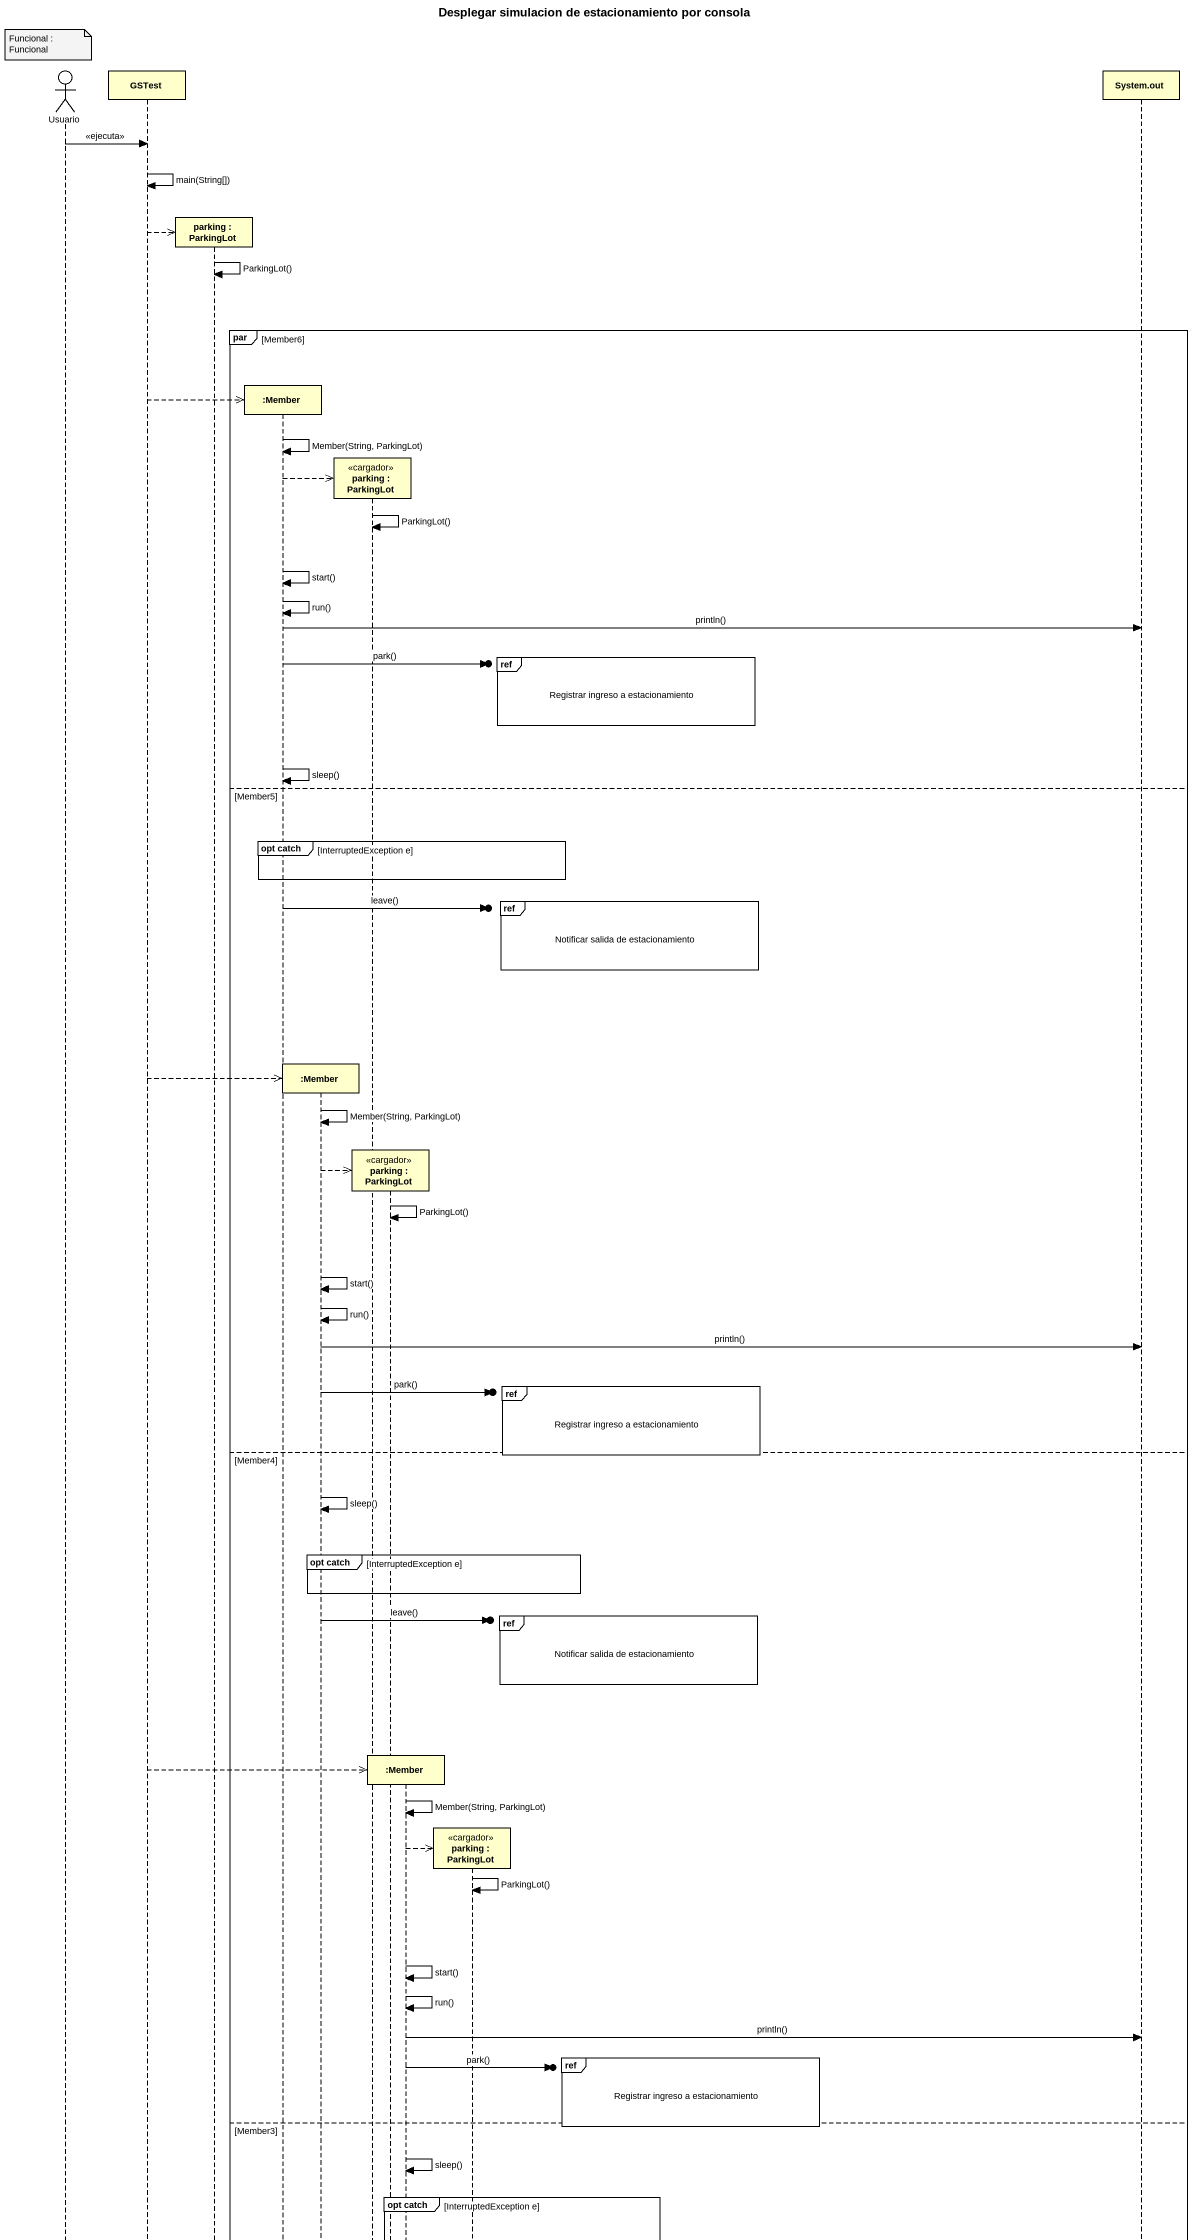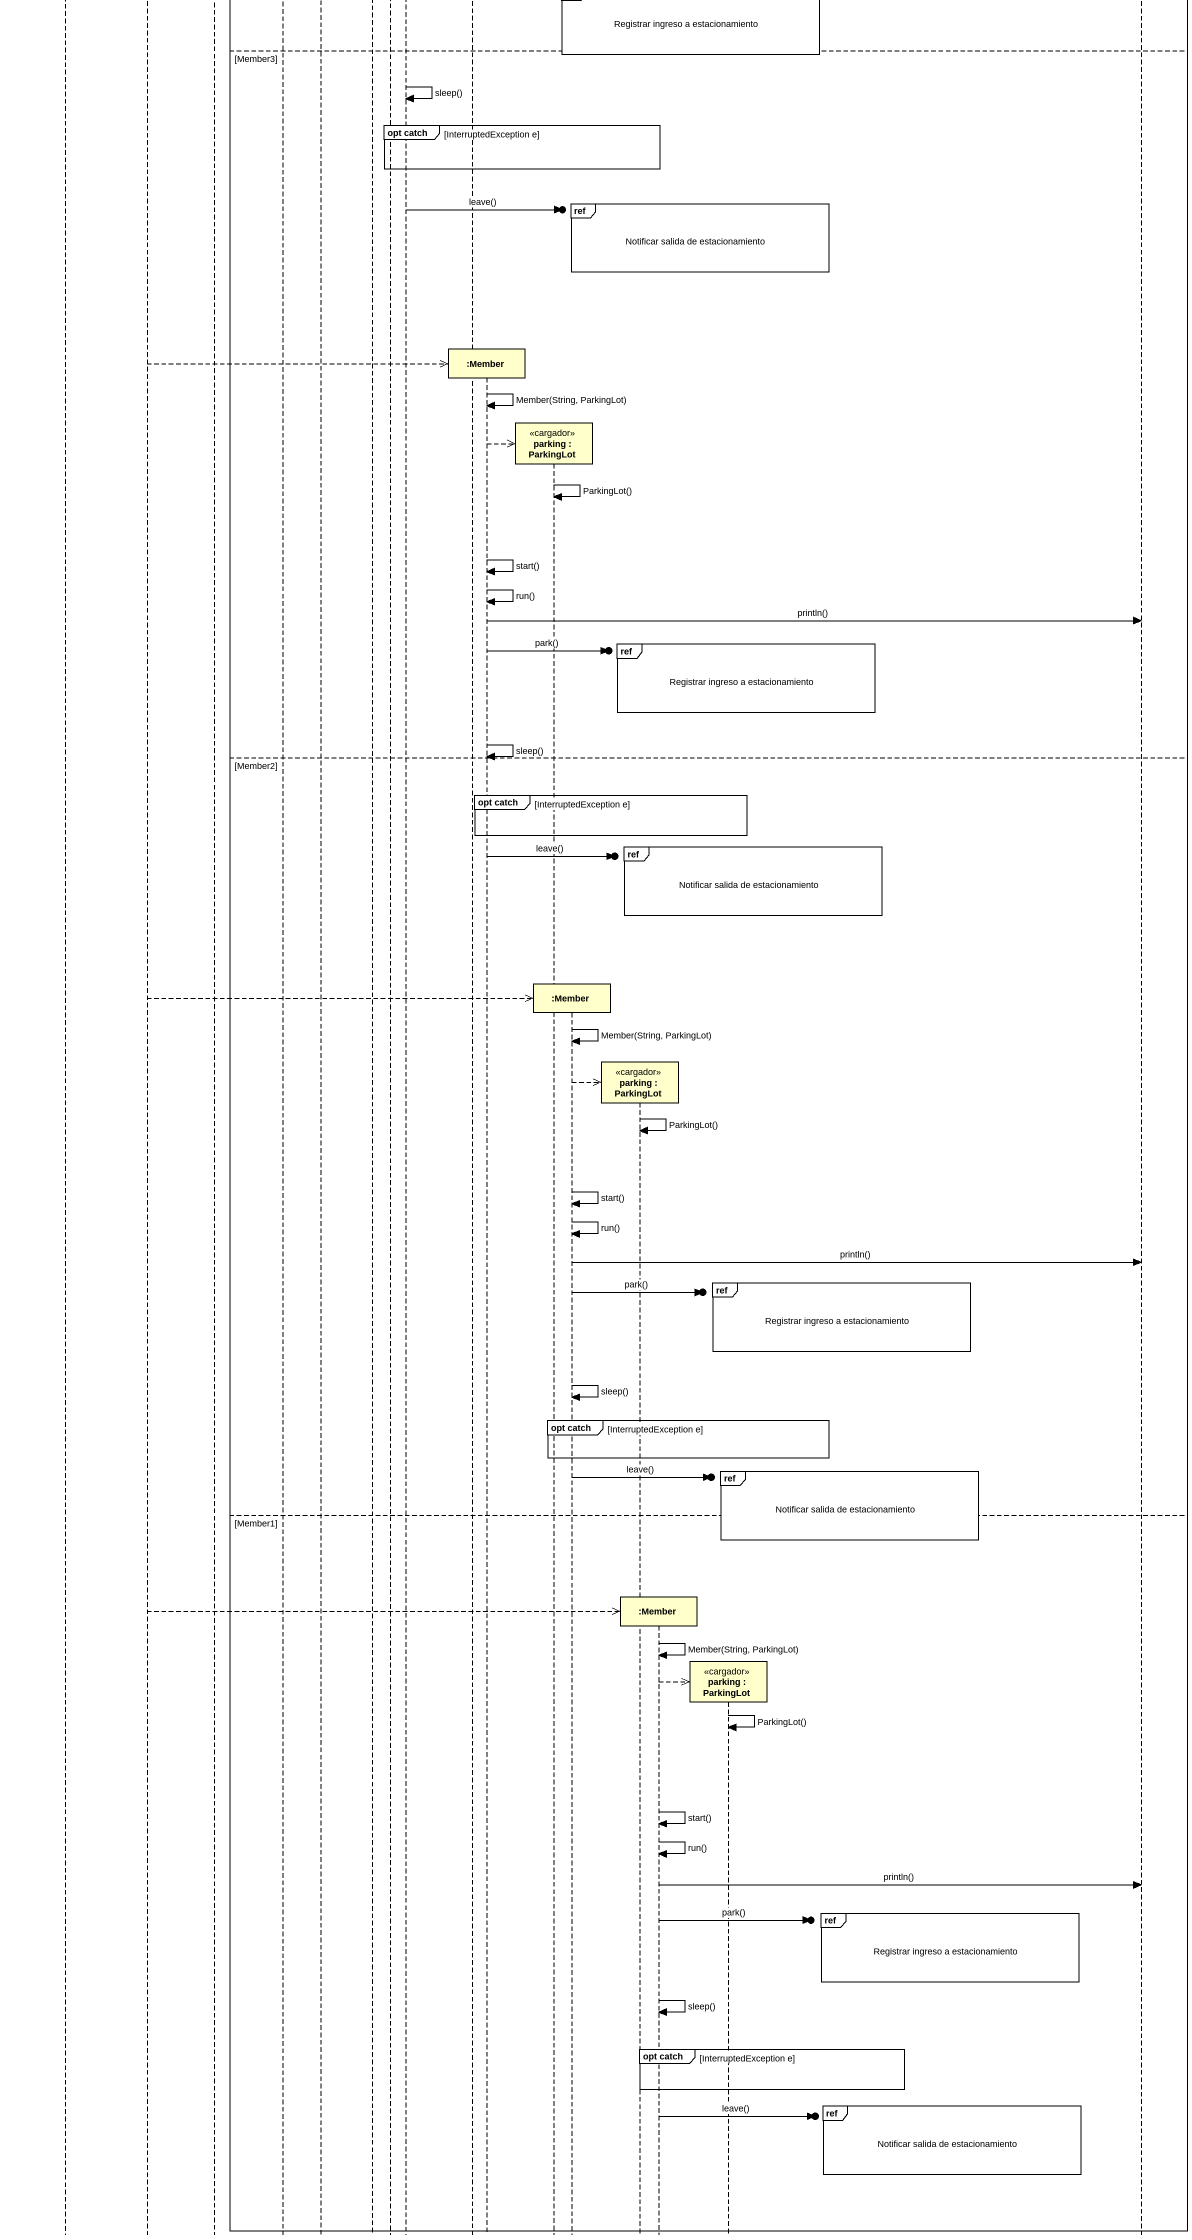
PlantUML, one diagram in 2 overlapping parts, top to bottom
@startuml
title Desplegar simulacion de estacionamiento por consola
hide footbox
actor Usuario
participant GSTest
participant "parking : ParkingLot" as parking
participant ":Member" as Member
participant ":Member" as Member_2
participant "parking : ParkingLot" as parking_2 <<cargador>>
participant "parking : ParkingLot" as parking_3 <<cargador>>
participant ":Member" as Member_3
participant "parking : ParkingLot" as parking_4 <<cargador>>
participant ":Member" as Member_4
participant "parking : ParkingLot" as parking_5 <<cargador>>
participant ":Member" as Member_5
participant "parking : ParkingLot" as parking_6 <<cargador>>
participant ":Member" as Member_6
participant "parking : ParkingLot" as parking_7 <<cargador>>
participant "System.out" as System_out

note over Usuario : Funcional : Funcional
Usuario -> GSTest : <<ejecuta>>
GSTest -> GSTest : main(String[])
GSTest -->> parking **
parking -> parking : ParkingLot()
par Member6
  GSTest -->> Member **
  Member -> Member : Member(String, ParkingLot)
  Member -->> parking_2 **
  parking_2 -> parking_2 : ParkingLot()
  Member -> Member : start()
  Member -> Member : run()
  Member -> System_out : println()
  ref over parking_5, Member_5, parking_6, Member_6, parking_7 : Registrar ingreso a estacionamiento
  Member ->o] : park()
  Member -> Member : sleep()
else Member5
  group opt catch [InterruptedException e]
  end
  ref over parking_5, Member_5, parking_6, Member_6, parking_7 : Notificar salida de estacionamiento
  Member ->o] : leave()
  GSTest -->> Member_2 **
  Member_2 -> Member_2 : Member(String, ParkingLot)
  Member_2 -->> parking_3 **
  parking_3 -> parking_3 : ParkingLot()
  Member_2 -> Member_2 : start()
  Member_2 -> Member_2 : run()
  Member_2 -> System_out : println()
  ref over parking_5, Member_5, parking_6, Member_6, parking_7 : Registrar ingreso a estacionamiento
  Member_2 ->o] : park()
else Member4
  Member_2 -> Member_2 : sleep()
  group opt catch [InterruptedException e]
  end
  ref over parking_5, Member_5, parking_6, Member_6, parking_7 : Notificar salida de estacionamiento
  Member_2 ->o] : leave()
  GSTest -->> Member_3 **
  Member_3 -> Member_3 : Member(String, ParkingLot)
  Member_3 -->> parking_4 **
  parking_4 -> parking_4 : ParkingLot()
  Member_3 -> Member_3 : start()
  Member_3 -> Member_3 : run()
  Member_3 -> System_out : println()
  ref over Member_5, parking_6, Member_6, parking_7 : Registrar ingreso a estacionamiento
  Member_3 ->o] : park()
else Member3
  Member_3 -> Member_3 : sleep()
  group opt catch [InterruptedException e]
  end
  ref over Member_5, parking_6, Member_6, parking_7 : Notificar salida de estacionamiento
  Member_3 ->o] : leave()
  GSTest -->> Member_4 **
  Member_4 -> Member_4 : Member(String, ParkingLot)
  Member_4 -->> parking_5 **
  parking_5 -> parking_5 : ParkingLot()
  Member_4 -> Member_4 : start()
  Member_4 -> Member_4 : run()
  Member_4 -> System_out : println()
  ref over parking_6, Member_6, parking_7 : Registrar ingreso a estacionamiento
  Member_4 ->o] : park()
  Member_4 -> Member_4 : sleep()
else Member2
  group opt catch [InterruptedException e]
  end
  ref over parking_6, Member_6, parking_7 : Notificar salida de estacionamiento
  Member_4 ->o] : leave()
  GSTest -->> Member_5 **
  Member_5 -> Member_5 : Member(String, ParkingLot)
  Member_5 -->> parking_6 **
  parking_6 -> parking_6 : ParkingLot()
  Member_5 -> Member_5 : start()
  Member_5 -> Member_5 : run()
  Member_5 -> System_out : println()
  ref over parking_7 : Registrar ingreso a estacionamiento
  Member_5 ->o] : park()
  Member_5 -> Member_5 : sleep()
  group opt catch [InterruptedException e]
  end
  ref over parking_7 : Notificar salida de estacionamiento
  Member_5 ->o] : leave()
else Member1
  GSTest -->> Member_6 **
  Member_6 -> Member_6 : Member(String, ParkingLot)
  Member_6 -->> parking_7 **
  parking_7 -> parking_7 : ParkingLot()
  Member_6 -> Member_6 : start()
  Member_6 -> Member_6 : run()
  Member_6 -> System_out : println()
  ref over System_out : Registrar ingreso a estacionamiento
  Member_6 ->o] : park()
  Member_6 -> Member_6 : sleep()
  group opt catch [InterruptedException e]
  end
  ref over System_out : Notificar salida de estacionamiento
  Member_6 ->o] : leave()
end
@enduml
